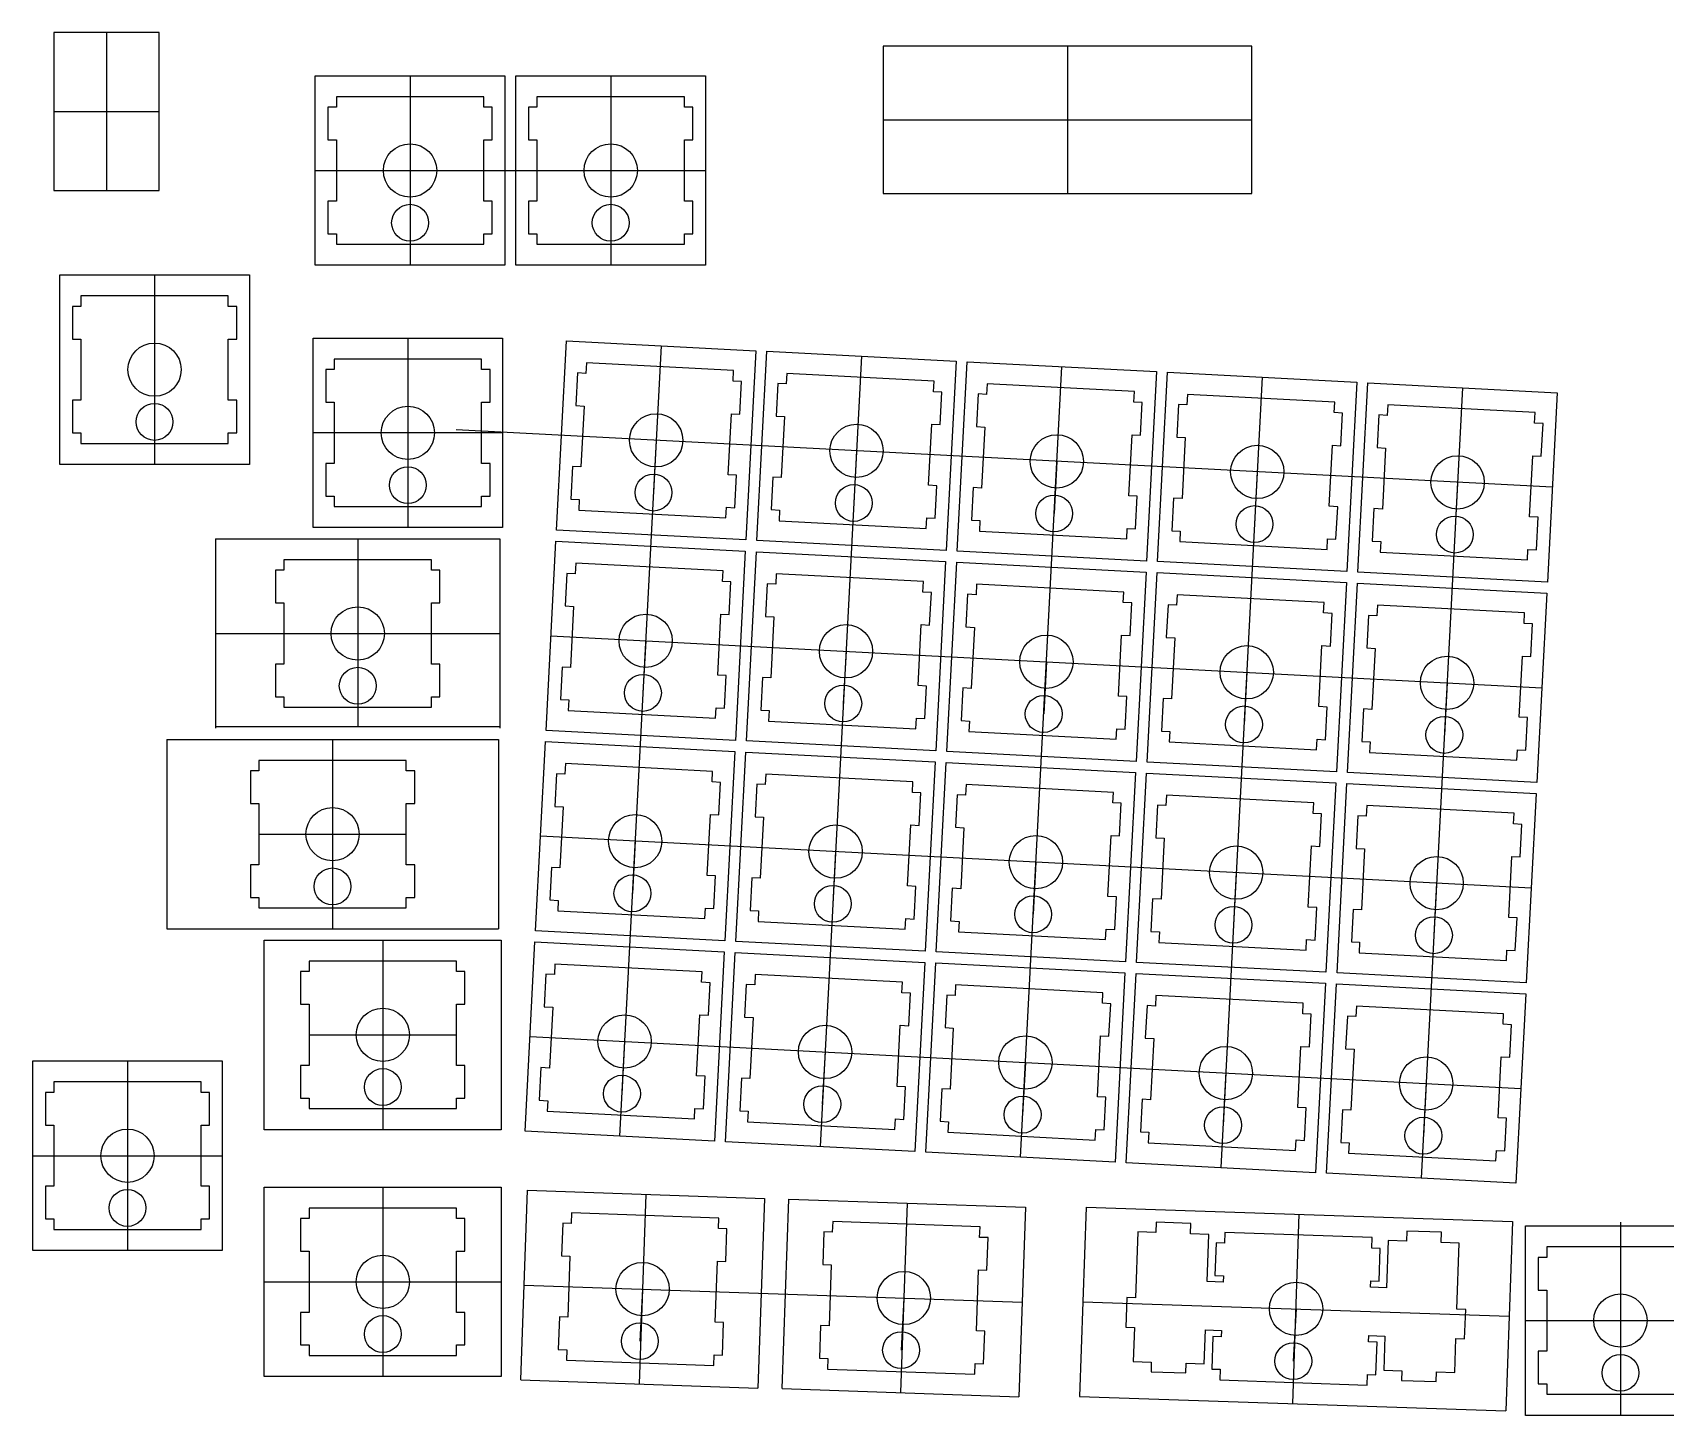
# Model space of a CAD drawing. Header units: millimetres. Extents: x -151 to 193, y -9 to 128.
# Drawn here: x -150.8 to 4.3, y -9 to 122.3 of the extents above; entities that cross this region are included whole.
import ezdxf

# ---------------------------------------------------------------- set-up
doc = ezdxf.new("R2010")
doc.units = ezdxf.units.MM
doc.layers.get('0').update_dxf_attribs({"color": 18, "lineweight": 25, "true_color": 0x000000})
doc.layers.add('livello 1', color=4, linetype='Continuous', lineweight=25, true_color=0x00ffff)

msp = doc.modelspace()

# ---------------------------------------------------------------- linework, layer by layer
for p, q in [((-121.92, 115.19), (-122.72, 115.19)), ((-122.72, 115.19), (-122.72, 112.09)), ((-121.92, 116.19), (-121.92, 115.19)), ((-107.92, 116.19), (-121.92, 116.19)), ((-107.92, 115.19), (-107.92, 116.19)), ((-107.12, 115.19), (-107.92, 115.19)), ((-107.12, 112.09), (-107.12, 115.19)), ((-102.87, 115.19), (-103.67, 115.19)), ((-103.67, 115.19), (-103.67, 112.09)), ((-102.87, 116.19), (-102.87, 115.19)), ((-88.87, 116.19), (-102.87, 116.19)), ((-88.87, 115.19), (-88.87, 116.19)), ((-88.07, 115.19), (-88.87, 115.19)), ((-88.07, 112.09), (-88.07, 115.19)), ((-122.72, 112.09), (-121.92, 112.09)), ((-121.92, 112.09), (-121.92, 106.29)), ((-107.92, 106.29), (-107.92, 112.09)), ((-107.92, 112.09), (-107.12, 112.09)), ((-103.67, 112.09), (-102.87, 112.09)), ((-102.87, 112.09), (-102.87, 106.29)), ((-88.87, 106.29), (-88.87, 112.09)), ((-88.87, 112.09), (-88.07, 112.09)), ((-121.92, 106.29), (-122.72, 106.29)), ((-122.72, 106.29), (-122.72, 103.19)), ((-107.12, 106.29), (-107.92, 106.29)), ((-107.12, 103.19), (-107.12, 106.29)), ((-102.87, 106.29), (-103.67, 106.29)), ((-103.67, 106.29), (-103.67, 103.19)), ((-88.07, 106.29), (-88.87, 106.29)), ((-88.07, 103.19), (-88.07, 106.29)), ((-122.72, 103.19), (-121.92, 103.19)), ((-121.92, 103.19), (-121.92, 102.19)), ((-107.92, 102.19), (-107.92, 103.19)), ((-107.92, 103.19), (-107.12, 103.19)), ((-103.67, 103.19), (-102.87, 103.19)), ((-102.87, 103.19), (-102.87, 102.19)), ((-88.87, 102.19), (-88.87, 103.19)), ((-88.87, 103.19), (-88.07, 103.19)), ((-121.92, 102.19), (-107.92, 102.19)), ((-102.87, 102.19), (-88.87, 102.19)), ((-146.18, 96.28), (-146.98, 96.28)), ((-146.98, 96.28), (-146.98, 93.18)), ((-146.18, 97.28), (-146.18, 96.28)), ((-132.18, 97.28), (-146.18, 97.28)), ((-132.18, 96.28), (-132.18, 97.28)), ((-131.38, 96.28), (-132.18, 96.28)), ((-131.38, 93.18), (-131.38, 96.28)), ((-146.98, 93.18), (-146.18, 93.18)), ((-146.18, 93.18), (-146.18, 87.38)), ((-132.18, 87.38), (-132.18, 93.18)), ((-132.18, 93.18), (-131.38, 93.18)), ((-122.13, 90.28), (-122.93, 90.28)), ((-122.93, 90.28), (-122.93, 87.18)), ((-122.13, 91.28), (-122.13, 90.28)), ((-108.13, 91.28), (-122.13, 91.28)), ((-108.13, 90.28), (-108.13, 91.28)), ((-107.33, 90.28), (-108.13, 90.28)), ((-107.33, 87.18), (-107.33, 90.28)), ((-99.03, 89.97), (-99.19, 86.87)), ((-98.23, 89.92), (-99.03, 89.97)), ((-98.18, 90.92), (-98.23, 89.92)), ((-84.2, 90.19), (-98.18, 90.92)), ((-84.25, 89.19), (-84.2, 90.19)), ((-79.15, 89.93), (-79.21, 88.93)), ((-65.17, 89.19), (-79.15, 89.93)), ((-83.45, 89.15), (-84.25, 89.19)), ((-83.61, 86.05), (-83.45, 89.15)), ((-80, 88.97), (-80.17, 85.87)), ((-79.21, 88.93), (-80, 88.97)), ((-65.23, 88.19), (-65.17, 89.19)), ((-60.13, 88.93), (-60.18, 87.93)), ((-46.15, 88.2), (-60.13, 88.93)), ((-146.18, 87.38), (-146.98, 87.38)), ((-146.98, 87.38), (-146.98, 84.28)), ((-131.38, 87.38), (-132.18, 87.38)), ((-131.38, 84.28), (-131.38, 87.38)), ((-122.93, 87.18), (-122.13, 87.18)), ((-122.13, 87.18), (-122.13, 81.38)), ((-108.13, 81.38), (-108.13, 87.18)), ((-108.13, 87.18), (-107.33, 87.18)), ((-99.19, 86.87), (-98.39, 86.83)), ((-98.39, 86.83), (-98.7, 81.04)), ((-64.43, 88.15), (-65.23, 88.19)), ((-64.59, 85.06), (-64.43, 88.15)), ((-60.98, 87.97), (-61.14, 84.88)), ((-60.18, 87.93), (-60.98, 87.97)), ((-46.2, 87.2), (-46.15, 88.2)), ((-45.4, 87.16), (-46.2, 87.2)), ((-45.56, 84.06), (-45.4, 87.16)), ((-41.96, 86.98), (-42.12, 83.88)), ((-41.16, 86.93), (-41.96, 86.98)), ((-41.11, 87.93), (-41.16, 86.93)), ((-27.13, 87.2), (-41.11, 87.93)), ((-27.18, 86.2), (-27.13, 87.2)), ((-22.08, 86.94), (-22.14, 85.94)), ((-8.1, 86.2), (-22.08, 86.94)), ((-84.72, 80.3), (-84.41, 86.1)), ((-84.41, 86.1), (-83.61, 86.05)), ((-80.17, 85.87), (-79.37, 85.83)), ((-79.37, 85.83), (-79.67, 80.04)), ((-26.38, 86.16), (-27.18, 86.2)), ((-26.54, 83.06), (-26.38, 86.16)), ((-22.93, 85.98), (-23.1, 82.88)), ((-22.14, 85.94), (-22.93, 85.98)), ((-8.15, 85.2), (-8.1, 86.2)), ((-146.98, 84.28), (-146.18, 84.28)), ((-146.18, 84.28), (-146.18, 83.28)), ((-132.18, 83.28), (-132.18, 84.28)), ((-132.18, 84.28), (-131.38, 84.28)), ((-65.69, 79.31), (-65.39, 85.1)), ((-65.39, 85.1), (-64.59, 85.06)), ((-61.14, 84.88), (-60.35, 84.83)), ((-60.35, 84.83), (-60.65, 79.04)), ((-46.67, 78.31), (-46.36, 84.1)), ((-46.36, 84.1), (-45.56, 84.06)), ((-42.12, 83.88), (-41.32, 83.84)), ((-41.32, 83.84), (-41.62, 78.04)), ((-7.35, 85.16), (-8.15, 85.2)), ((-7.52, 82.07), (-7.35, 85.16)), ((-146.18, 83.28), (-132.18, 83.28)), ((-27.64, 77.31), (-27.34, 83.1)), ((-27.34, 83.1), (-26.54, 83.06)), ((-23.1, 82.88), (-22.3, 82.84)), ((-22.3, 82.84), (-22.6, 77.05)), ((-122.13, 81.38), (-122.93, 81.38)), ((-122.93, 81.38), (-122.93, 78.28)), ((-107.33, 81.38), (-108.13, 81.38)), ((-107.33, 78.28), (-107.33, 81.38)), ((-99.49, 81.08), (-99.66, 77.98)), ((-98.7, 81.04), (-99.49, 81.08)), ((-8.62, 76.32), (-8.32, 82.11)), ((-8.32, 82.11), (-7.52, 82.07)), ((-83.92, 80.26), (-84.72, 80.3)), ((-84.08, 77.17), (-83.92, 80.26)), ((-80.47, 80.08), (-80.63, 76.99)), ((-79.67, 80.04), (-80.47, 80.08)), ((-64.89, 79.26), (-65.69, 79.31)), ((-65.05, 76.17), (-64.89, 79.26)), ((-61.45, 79.08), (-61.61, 75.99)), ((-60.65, 79.04), (-61.45, 79.08)), ((-122.93, 78.28), (-122.13, 78.28)), ((-122.13, 78.28), (-122.13, 77.28)), ((-108.13, 77.28), (-108.13, 78.28)), ((-108.13, 78.28), (-107.33, 78.28)), ((-99.66, 77.98), (-98.86, 77.94)), ((-98.86, 77.94), (-98.91, 76.94)), ((-45.87, 78.27), (-46.67, 78.31)), ((-46.03, 75.17), (-45.87, 78.27)), ((-42.42, 78.09), (-42.58, 74.99)), ((-41.62, 78.04), (-42.42, 78.09)), ((-122.13, 77.28), (-108.13, 77.28)), ((-98.91, 76.94), (-84.93, 76.21)), ((-84.93, 76.21), (-84.88, 77.21)), ((-84.88, 77.21), (-84.08, 77.17)), ((-80.63, 76.99), (-79.83, 76.94)), ((-79.83, 76.94), (-79.89, 75.94)), ((-65.91, 75.21), (-65.85, 76.21)), ((-65.85, 76.21), (-65.05, 76.17)), ((-61.61, 75.99), (-60.81, 75.95)), ((-26.84, 77.27), (-27.64, 77.31)), ((-27.01, 74.18), (-26.84, 77.27)), ((-23.4, 77.09), (-23.56, 73.99)), ((-22.6, 77.05), (-23.4, 77.09)), ((-7.82, 76.27), (-8.62, 76.32)), ((-7.98, 73.18), (-7.82, 76.27)), ((-79.89, 75.94), (-65.91, 75.21)), ((-60.81, 75.95), (-60.86, 74.95)), ((-60.86, 74.95), (-46.88, 74.22)), ((-46.88, 74.22), (-46.83, 75.21)), ((-46.83, 75.21), (-46.03, 75.17)), ((-42.58, 74.99), (-41.79, 74.95)), ((-41.79, 74.95), (-41.84, 73.95)), ((-41.84, 73.95), (-27.86, 73.22)), ((-27.86, 73.22), (-27.81, 74.22)), ((-27.81, 74.22), (-27.01, 74.18)), ((-23.56, 73.99), (-22.76, 73.95)), ((-22.76, 73.95), (-22.82, 72.95)), ((-22.82, 72.95), (-8.83, 72.22)), ((-8.83, 72.22), (-8.78, 73.22)), ((-8.78, 73.22), (-7.98, 73.18)), ((-126.89, 72.23), (-126.89, 71.23)), ((-112.89, 72.23), (-126.89, 72.23)), ((-112.89, 71.23), (-112.89, 72.23)), ((-99.18, 71.9), (-99.23, 70.9)), ((-85.19, 71.17), (-99.18, 71.9)), ((-126.89, 71.23), (-127.69, 71.23)), ((-127.69, 71.23), (-127.69, 68.13)), ((-112.09, 71.23), (-112.89, 71.23)), ((-112.09, 68.13), (-112.09, 71.23)), ((-100.03, 70.94), (-100.19, 67.85)), ((-99.23, 70.9), (-100.03, 70.94)), ((-85.25, 70.17), (-85.19, 71.17)), ((-84.45, 70.13), (-85.25, 70.17)), ((-84.61, 67.03), (-84.45, 70.13)), ((-81, 69.95), (-81.16, 66.85)), ((-80.2, 69.9), (-81, 69.95)), ((-80.15, 70.9), (-80.2, 69.9)), ((-66.17, 70.17), (-80.15, 70.9)), ((-66.22, 69.17), (-66.17, 70.17)), ((-61.13, 69.91), (-61.18, 68.91)), ((-47.15, 69.17), (-61.13, 69.91)), ((-65.42, 69.13), (-66.22, 69.17)), ((-65.59, 66.03), (-65.42, 69.13)), ((-61.98, 68.95), (-62.14, 65.85)), ((-61.18, 68.91), (-61.98, 68.95)), ((-47.2, 68.17), (-47.15, 69.17)), ((-42.1, 68.91), (-42.16, 67.91)), ((-28.12, 68.18), (-42.1, 68.91)), ((-127.69, 68.13), (-126.89, 68.13)), ((-126.89, 68.13), (-126.89, 62.33)), ((-112.89, 62.33), (-112.89, 68.13)), ((-112.89, 68.13), (-112.09, 68.13)), ((-100.19, 67.85), (-99.39, 67.8)), ((-99.39, 67.8), (-99.69, 62.01)), ((-85.71, 61.28), (-85.41, 67.07)), ((-85.41, 67.07), (-84.61, 67.03)), ((-81.16, 66.85), (-80.37, 66.81)), ((-80.37, 66.81), (-80.67, 61.02)), ((-46.4, 68.13), (-47.2, 68.17)), ((-46.56, 65.04), (-46.4, 68.13)), ((-42.95, 67.95), (-43.12, 64.86)), ((-42.16, 67.91), (-42.95, 67.95)), ((-28.18, 67.18), (-28.12, 68.18)), ((-27.38, 67.14), (-28.18, 67.18)), ((-27.54, 64.04), (-27.38, 67.14)), ((-23.93, 66.95), (-24.09, 63.86)), ((-23.13, 66.91), (-23.93, 66.95)), ((-23.08, 67.91), (-23.13, 66.91)), ((-9.1, 67.18), (-23.08, 67.91)), ((-9.15, 66.18), (-9.1, 67.18)), ((-66.69, 60.28), (-66.39, 66.07)), ((-66.39, 66.07), (-65.59, 66.03)), ((-62.14, 65.85), (-61.34, 65.81)), ((-61.34, 65.81), (-61.65, 60.02)), ((-8.35, 66.14), (-9.15, 66.18)), ((-8.51, 63.04), (-8.35, 66.14)), ((-47.66, 59.29), (-47.36, 65.08)), ((-47.36, 65.08), (-46.56, 65.04)), ((-43.12, 64.86), (-42.32, 64.81)), ((-42.32, 64.81), (-42.62, 59.02)), ((-28.64, 58.29), (-28.34, 64.08)), ((-28.34, 64.08), (-27.54, 64.04)), ((-24.09, 63.86), (-23.29, 63.82)), ((-23.29, 63.82), (-23.6, 58.02)), ((-126.89, 62.33), (-127.69, 62.33)), ((-127.69, 62.33), (-127.69, 59.23)), ((-112.09, 62.33), (-112.89, 62.33)), ((-112.09, 59.23), (-112.09, 62.33)), ((-100.49, 62.05), (-100.65, 58.96)), ((-99.69, 62.01), (-100.49, 62.05)), ((-9.62, 57.29), (-9.31, 63.08)), ((-9.31, 63.08), (-8.51, 63.04)), ((-84.91, 61.24), (-85.71, 61.28)), ((-85.07, 58.14), (-84.91, 61.24)), ((-81.47, 61.06), (-81.63, 57.96)), ((-80.67, 61.02), (-81.47, 61.06)), ((-127.69, 59.23), (-126.89, 59.23)), ((-126.89, 59.23), (-126.89, 58.23)), ((-112.89, 58.23), (-112.89, 59.23)), ((-112.89, 59.23), (-112.09, 59.23)), ((-100.65, 58.96), (-99.86, 58.92)), ((-99.86, 58.92), (-99.91, 57.92)), ((-65.89, 60.24), (-66.69, 60.28)), ((-66.05, 57.15), (-65.89, 60.24)), ((-62.44, 60.06), (-62.61, 56.96)), ((-61.65, 60.02), (-62.44, 60.06)), ((-46.86, 59.24), (-47.66, 59.29)), ((-47.03, 56.15), (-46.86, 59.24)), ((-43.42, 59.06), (-43.58, 55.97)), ((-42.62, 59.02), (-43.42, 59.06)), ((-126.89, 58.23), (-112.89, 58.23)), ((-99.91, 57.92), (-85.93, 57.19)), ((-85.93, 57.19), (-85.87, 58.18)), ((-85.87, 58.18), (-85.07, 58.14)), ((-81.63, 57.96), (-80.83, 57.92)), ((-80.83, 57.92), (-80.88, 56.92)), ((-27.84, 58.25), (-28.64, 58.29)), ((-28, 55.15), (-27.84, 58.25)), ((-24.4, 58.07), (-24.56, 54.97)), ((-23.6, 58.02), (-24.4, 58.07)), ((-80.88, 56.92), (-66.9, 56.19)), ((-66.9, 56.19), (-66.85, 57.19)), ((-66.85, 57.19), (-66.05, 57.15)), ((-62.61, 56.96), (-61.81, 56.92)), ((-61.81, 56.92), (-61.86, 55.92)), ((-61.86, 55.92), (-47.88, 55.19)), ((-47.88, 55.19), (-47.83, 56.19)), ((-47.83, 56.19), (-47.03, 56.15)), ((-43.58, 55.97), (-42.78, 55.93)), ((-42.78, 55.93), (-42.84, 54.93)), ((-8.82, 57.25), (-9.62, 57.29)), ((-8.98, 54.15), (-8.82, 57.25)), ((-42.84, 54.93), (-28.86, 54.19)), ((-28.86, 54.19), (-28.8, 55.19)), ((-28.8, 55.19), (-28, 55.15)), ((-24.56, 54.97), (-23.76, 54.93)), ((-23.76, 54.93), (-23.81, 53.93)), ((-129.28, 53.18), (-129.28, 52.18)), ((-115.28, 53.18), (-129.28, 53.18)), ((-115.28, 52.18), (-115.28, 53.18)), ((-100.17, 52.88), (-100.22, 51.88)), ((-86.19, 52.14), (-100.17, 52.88)), ((-23.81, 53.93), (-9.83, 53.2)), ((-9.83, 53.2), (-9.78, 54.2)), ((-9.78, 54.2), (-8.98, 54.15)), ((-129.28, 52.18), (-130.08, 52.18)), ((-130.08, 52.18), (-130.08, 49.08)), ((-114.48, 52.18), (-115.28, 52.18)), ((-114.48, 49.08), (-114.48, 52.18)), ((-101.02, 51.92), (-101.18, 48.82)), ((-100.22, 51.88), (-101.02, 51.92)), ((-86.24, 51.14), (-86.19, 52.14)), ((-81.15, 51.88), (-81.2, 50.88)), ((-67.17, 51.15), (-81.15, 51.88)), ((-85.44, 51.1), (-86.24, 51.14)), ((-85.61, 48.01), (-85.44, 51.1)), ((-82, 50.92), (-82.16, 47.83)), ((-81.2, 50.88), (-82, 50.92)), ((-67.22, 50.15), (-67.17, 51.15)), ((-66.42, 50.11), (-67.22, 50.15)), ((-66.58, 47.01), (-66.42, 50.11)), ((-62.97, 49.92), (-63.14, 46.83)), ((-62.18, 49.88), (-62.97, 49.92)), ((-62.12, 50.88), (-62.18, 49.88)), ((-48.14, 50.15), (-62.12, 50.88)), ((-48.2, 49.15), (-48.14, 50.15)), ((-43.1, 49.89), (-43.15, 48.89)), ((-29.12, 49.15), (-43.1, 49.89)), ((-130.08, 49.08), (-129.28, 49.08)), ((-129.28, 49.08), (-129.28, 43.28)), ((-115.28, 43.28), (-115.28, 49.08)), ((-115.28, 49.08), (-114.48, 49.08)), ((-101.18, 48.82), (-100.39, 48.78)), ((-100.39, 48.78), (-100.69, 42.99)), ((-47.4, 49.11), (-48.2, 49.15)), ((-47.56, 46.01), (-47.4, 49.11)), ((-43.95, 48.93), (-44.11, 45.83)), ((-43.15, 48.89), (-43.95, 48.93)), ((-29.17, 48.15), (-29.12, 49.15)), ((-28.37, 48.11), (-29.17, 48.15)), ((-28.53, 45.01), (-28.37, 48.11)), ((-24.08, 48.89), (-24.13, 47.89)), ((-10.1, 48.16), (-24.08, 48.89)), ((-10.15, 47.16), (-10.1, 48.16)), ((-86.71, 42.26), (-86.41, 48.05)), ((-86.41, 48.05), (-85.61, 48.01)), ((-82.16, 47.83), (-81.36, 47.78)), ((-81.36, 47.78), (-81.67, 41.99)), ((-67.69, 41.26), (-67.38, 47.05)), ((-67.38, 47.05), (-66.58, 47.01)), ((-63.14, 46.83), (-62.34, 46.79)), ((-62.34, 46.79), (-62.64, 40.99)), ((-24.93, 47.93), (-25.09, 44.83)), ((-24.13, 47.89), (-24.93, 47.93)), ((-9.35, 47.11), (-10.15, 47.16)), ((-9.51, 44.02), (-9.35, 47.11)), ((-48.66, 40.26), (-48.36, 46.05)), ((-48.36, 46.05), (-47.56, 46.01)), ((-44.11, 45.83), (-43.32, 45.79)), ((-43.32, 45.79), (-43.62, 40)), ((-29.64, 39.26), (-29.33, 45.06)), ((-29.33, 45.06), (-28.53, 45.01)), ((-25.09, 44.83), (-24.29, 44.79)), ((-24.29, 44.79), (-24.59, 39)), ((-10.61, 38.27), (-10.31, 44.06)), ((-10.31, 44.06), (-9.51, 44.02)), ((-129.28, 43.28), (-130.08, 43.28)), ((-130.08, 43.28), (-130.08, 40.18)), ((-114.48, 43.28), (-115.28, 43.28)), ((-114.48, 40.18), (-114.48, 43.28)), ((-101.49, 43.03), (-101.65, 39.94)), ((-100.69, 42.99), (-101.49, 43.03)), ((-85.91, 42.21), (-86.71, 42.26)), ((-86.07, 39.12), (-85.91, 42.21)), ((-82.46, 42.03), (-82.63, 38.94)), ((-81.67, 41.99), (-82.46, 42.03)), ((-66.89, 41.22), (-67.69, 41.26)), ((-67.05, 38.12), (-66.89, 41.22)), ((-63.44, 41.04), (-63.6, 37.94)), ((-62.64, 40.99), (-63.44, 41.04)), ((-130.08, 40.18), (-129.28, 40.18)), ((-129.28, 40.18), (-129.28, 39.18)), ((-129.28, 39.18), (-115.28, 39.18)), ((-115.28, 39.18), (-115.28, 40.18)), ((-115.28, 40.18), (-114.48, 40.18)), ((-101.65, 39.94), (-100.85, 39.89)), ((-100.85, 39.89), (-100.9, 38.89)), ((-100.9, 38.89), (-86.92, 38.16)), ((-86.92, 38.16), (-86.87, 39.16)), ((-86.87, 39.16), (-86.07, 39.12)), ((-82.63, 38.94), (-81.83, 38.9)), ((-81.83, 38.9), (-81.88, 37.9)), ((-47.86, 40.22), (-48.66, 40.26)), ((-48.02, 37.12), (-47.86, 40.22)), ((-44.42, 40.04), (-44.58, 36.94)), ((-43.62, 40), (-44.42, 40.04)), ((-28.84, 39.22), (-29.64, 39.26)), ((-29, 36.13), (-28.84, 39.22)), ((-25.39, 39.04), (-25.55, 35.95)), ((-24.59, 39), (-25.39, 39.04)), ((-81.88, 37.9), (-67.9, 37.16)), ((-67.9, 37.16), (-67.85, 38.16)), ((-67.85, 38.16), (-67.05, 38.12)), ((-63.6, 37.94), (-62.8, 37.9)), ((-62.8, 37.9), (-62.86, 36.9)), ((-9.81, 38.23), (-10.61, 38.27)), ((-9.98, 35.13), (-9.81, 38.23)), ((-62.86, 36.9), (-48.88, 36.17)), ((-48.88, 36.17), (-48.82, 37.17)), ((-48.82, 37.17), (-48.02, 37.12)), ((-44.58, 36.94), (-43.78, 36.9)), ((-43.78, 36.9), (-43.83, 35.9)), ((-43.83, 35.9), (-29.85, 35.17)), ((-29.85, 35.17), (-29.8, 36.17)), ((-29.8, 36.17), (-29, 36.13)), ((-25.55, 35.95), (-24.76, 35.91)), ((-24.76, 35.91), (-24.81, 34.91)), ((-124.51, 34.13), (-124.51, 33.13)), ((-110.51, 34.13), (-124.51, 34.13)), ((-110.51, 33.13), (-110.51, 34.13)), ((-24.81, 34.91), (-10.83, 34.17)), ((-10.83, 34.17), (-10.78, 35.17)), ((-10.78, 35.17), (-9.98, 35.13)), ((-124.51, 33.13), (-125.31, 33.13)), ((-125.31, 33.13), (-125.31, 30.03)), ((-109.71, 33.13), (-110.51, 33.13)), ((-109.71, 30.03), (-109.71, 33.13)), ((-102.02, 32.89), (-102.18, 29.8)), ((-101.22, 32.85), (-102.02, 32.89)), ((-101.17, 33.85), (-101.22, 32.85)), ((-87.19, 33.12), (-101.17, 33.85)), ((-87.24, 32.12), (-87.19, 33.12)), ((-82.15, 32.86), (-82.2, 31.86)), ((-68.16, 32.12), (-82.15, 32.86)), ((-86.44, 32.08), (-87.24, 32.12)), ((-86.6, 28.98), (-86.44, 32.08)), ((-83, 31.9), (-83.16, 28.8)), ((-82.2, 31.86), (-83, 31.9)), ((-68.22, 31.12), (-68.16, 32.12)), ((-67.42, 31.08), (-68.22, 31.12)), ((-67.58, 27.99), (-67.42, 31.08)), ((-63.12, 31.86), (-63.17, 30.86)), ((-49.14, 31.13), (-63.12, 31.86)), ((-49.19, 30.13), (-49.14, 31.13)), ((-125.31, 30.03), (-124.51, 30.03)), ((-124.51, 30.03), (-124.51, 24.23)), ((-110.51, 24.23), (-110.51, 30.03)), ((-110.51, 30.03), (-109.71, 30.03)), ((-102.18, 29.8), (-101.38, 29.76)), ((-101.38, 29.76), (-101.69, 23.96)), ((-63.97, 30.9), (-64.13, 27.81)), ((-63.17, 30.86), (-63.97, 30.9)), ((-48.39, 30.08), (-49.19, 30.13)), ((-48.56, 26.99), (-48.39, 30.08)), ((-44.95, 29.9), (-45.11, 26.81)), ((-44.15, 29.86), (-44.95, 29.9)), ((-44.1, 30.86), (-44.15, 29.86)), ((-30.12, 30.13), (-44.1, 30.86)), ((-30.17, 29.13), (-30.12, 30.13)), ((-25.07, 29.86), (-25.13, 28.87)), ((-11.09, 29.13), (-25.07, 29.86)), ((-87.71, 23.23), (-87.4, 29.03)), ((-87.4, 29.03), (-86.6, 28.98)), ((-83.16, 28.8), (-82.36, 28.76)), ((-82.36, 28.76), (-82.66, 22.97)), ((-68.68, 22.23), (-68.38, 28.03)), ((-68.38, 28.03), (-67.58, 27.99)), ((-29.37, 29.09), (-30.17, 29.13)), ((-29.53, 25.99), (-29.37, 29.09)), ((-25.92, 28.91), (-26.09, 25.81)), ((-25.13, 28.87), (-25.92, 28.91)), ((-11.15, 28.13), (-11.09, 29.13)), ((-10.35, 28.09), (-11.15, 28.13)), ((-10.51, 25), (-10.35, 28.09)), ((-64.13, 27.81), (-63.34, 27.76)), ((-63.34, 27.76), (-63.64, 21.97)), ((-49.66, 21.24), (-49.36, 27.03)), ((-49.36, 27.03), (-48.56, 26.99)), ((-45.11, 26.81), (-44.31, 26.77)), ((-44.31, 26.77), (-44.62, 20.97)), ((-30.63, 20.24), (-30.33, 26.03)), ((-30.33, 26.03), (-29.53, 25.99)), ((-26.09, 25.81), (-25.29, 25.77)), ((-25.29, 25.77), (-25.59, 19.98)), ((-11.61, 19.24), (-11.31, 25.04)), ((-11.31, 25.04), (-10.51, 25)), ((-124.51, 24.23), (-125.31, 24.23)), ((-125.31, 24.23), (-125.31, 21.13)), ((-109.71, 24.23), (-110.51, 24.23)), ((-109.71, 21.13), (-109.71, 24.23)), ((-102.49, 24.01), (-102.65, 20.91)), ((-101.69, 23.96), (-102.49, 24.01)), ((-148.75, 22.65), (-148.75, 21.65)), ((-134.75, 22.65), (-148.75, 22.65)), ((-134.75, 21.65), (-134.75, 22.65)), ((-86.91, 23.19), (-87.71, 23.23)), ((-87.07, 20.09), (-86.91, 23.19)), ((-83.46, 23.01), (-83.62, 19.91)), ((-82.66, 22.97), (-83.46, 23.01)), ((-67.88, 22.19), (-68.68, 22.23)), ((-68.04, 19.1), (-67.88, 22.19)), ((-64.44, 22.01), (-64.6, 18.92)), ((-63.64, 21.97), (-64.44, 22.01)), ((-148.75, 21.65), (-149.55, 21.65)), ((-149.55, 21.65), (-149.55, 18.55)), ((-133.96, 21.65), (-134.75, 21.65)), ((-133.96, 18.55), (-133.96, 21.65)), ((-125.31, 21.13), (-124.51, 21.13)), ((-124.51, 21.13), (-124.51, 20.13)), ((-110.51, 20.13), (-110.51, 21.13)), ((-110.51, 21.13), (-109.71, 21.13)), ((-102.65, 20.91), (-101.85, 20.87)), ((-101.85, 20.87), (-101.9, 19.87)), ((-48.86, 21.2), (-49.66, 21.24)), ((-49.02, 18.1), (-48.86, 21.2)), ((-45.41, 21.02), (-45.58, 17.92)), ((-44.62, 20.97), (-45.41, 21.02)), ((-29.84, 20.2), (-30.63, 20.24)), ((-30, 17.1), (-29.84, 20.2)), ((-124.51, 20.13), (-110.51, 20.13)), ((-101.9, 19.87), (-87.92, 19.14)), ((-87.92, 19.14), (-87.87, 20.14)), ((-87.87, 20.14), (-87.07, 20.09)), ((-83.62, 19.91), (-82.83, 19.87)), ((-82.83, 19.87), (-82.88, 18.87)), ((-82.88, 18.87), (-68.9, 18.14)), ((-68.9, 18.14), (-68.84, 19.14)), ((-68.84, 19.14), (-68.04, 19.1)), ((-64.6, 18.92), (-63.8, 18.88)), ((-63.8, 18.88), (-63.85, 17.88)), ((-26.39, 20.02), (-26.55, 16.92)), ((-25.59, 19.98), (-26.39, 20.02)), ((-10.81, 19.2), (-11.61, 19.24)), ((-10.97, 16.11), (-10.81, 19.2)), ((-149.55, 18.55), (-148.75, 18.55)), ((-148.75, 18.55), (-148.75, 12.75)), ((-134.75, 12.75), (-134.75, 18.55)), ((-134.75, 18.55), (-133.96, 18.55)), ((-63.85, 17.88), (-49.87, 17.14)), ((-49.87, 17.14), (-49.82, 18.14)), ((-49.82, 18.14), (-49.02, 18.1)), ((-45.58, 17.92), (-44.78, 17.88)), ((-44.78, 17.88), (-44.83, 16.88)), ((-30.85, 16.15), (-30.8, 17.15)), ((-30.8, 17.15), (-30, 17.1)), ((-44.83, 16.88), (-30.85, 16.15)), ((-26.55, 16.92), (-25.75, 16.88)), ((-25.75, 16.88), (-25.81, 15.88)), ((-25.81, 15.88), (-11.83, 15.15)), ((-11.83, 15.15), (-11.77, 16.15)), ((-11.77, 16.15), (-10.97, 16.11)), ((-148.75, 12.75), (-149.55, 12.75)), ((-149.55, 12.75), (-149.55, 9.65)), ((-133.96, 12.75), (-134.75, 12.75)), ((-133.96, 9.65), (-133.96, 12.75)), ((-149.55, 9.65), (-148.75, 9.65)), ((-148.75, 9.65), (-148.75, 8.65)), ((-134.75, 8.65), (-134.75, 9.65)), ((-134.75, 9.65), (-133.96, 9.65)), ((-124.51, 9.68), (-125.31, 9.68)), ((-125.31, 9.68), (-125.31, 6.58)), ((-124.51, 10.68), (-124.51, 9.68)), ((-110.51, 10.68), (-124.51, 10.68)), ((-110.51, 9.68), (-110.51, 10.68)), ((-109.71, 9.68), (-110.51, 9.68)), ((-109.71, 6.58), (-109.71, 9.68)), ((-99.59, 10.22), (-99.63, 9.22)), ((-85.6, 9.73), (-99.59, 10.22)), ((-85.64, 8.73), (-85.6, 9.73)), ((-74.79, 9.39), (-74.83, 8.39)), ((-60.8, 8.9), (-74.79, 9.39)), ((-44.07, 9.34), (-44.11, 8.36)), ((-40.78, 9.22), (-44.07, 9.34)), ((-148.75, 8.65), (-134.75, 8.65)), ((-100.43, 9.25), (-100.54, 6.15)), ((-99.63, 9.22), (-100.43, 9.25)), ((-84.84, 8.71), (-85.64, 8.73)), ((-84.94, 5.61), (-84.84, 8.71)), ((-75.63, 8.42), (-75.74, 5.32)), ((-74.83, 8.39), (-75.63, 8.42)), ((-60.84, 7.9), (-60.8, 8.9)), ((-60.04, 7.88), (-60.84, 7.9)), ((-60.15, 4.78), (-60.04, 7.88)), ((-45.83, 8.42), (-46.05, 2.15)), ((-44.11, 8.36), (-45.83, 8.42)), ((-40.81, 8.24), (-40.78, 9.22)), ((-39.09, 8.18), (-40.81, 8.24)), ((-39.24, 3.71), (-39.09, 8.18)), ((-37.55, 8.36), (-37.59, 7.36)), ((-23.56, 7.87), (-37.55, 8.36)), ((-23.6, 6.87), (-23.56, 7.87)), ((-20.29, 8.5), (-20.32, 7.53)), ((-16.99, 8.39), (-20.29, 8.5)), ((-17.02, 7.41), (-16.99, 8.39)), ((-125.31, 6.58), (-124.51, 6.58)), ((-124.51, 6.58), (-124.51, 0.78)), ((-110.51, 0.78), (-110.51, 6.58)), ((-110.51, 6.58), (-109.71, 6.58)), ((-38.39, 7.39), (-38.5, 4.29)), ((-37.59, 7.36), (-38.39, 7.39)), ((-22.8, 6.84), (-23.6, 6.87)), ((-22.91, 3.74), (-22.8, 6.84)), ((-22.05, 7.59), (-22.2, 3.12)), ((-20.32, 7.53), (-22.05, 7.59)), ((-15.3, 7.35), (-17.02, 7.41)), ((-15.52, 1.08), (-15.3, 7.35)), ((-7, 7), (-7, 6)), ((7, 7), (-7, 7)), ((-100.54, 6.15), (-99.74, 6.12)), ((-99.74, 6.12), (-99.94, 0.33)), ((-85.95, -0.16), (-85.74, 5.64)), ((-85.74, 5.64), (-84.94, 5.61)), ((-75.74, 5.32), (-74.94, 5.29)), ((-74.94, 5.29), (-75.14, -0.5)), ((-61.15, -0.99), (-60.95, 4.8)), ((-60.95, 4.8), (-60.15, 4.78)), ((-7, 6), (-7.8, 6)), ((-7.8, 6), (-7.8, 2.9)), ((-37.72, 3.66), (-39.24, 3.71)), ((-38.5, 4.29), (-37.7, 4.26)), ((-37.7, 4.26), (-37.72, 3.66)), ((-23.73, 3.17), (-23.71, 3.77)), ((-22.2, 3.12), (-23.73, 3.17)), ((-23.71, 3.77), (-22.91, 3.74)), ((-46.88, 2.18), (-46.97, -0.62)), ((-46.05, 2.15), (-46.88, 2.18)), ((-7.8, 2.9), (-7, 2.9)), ((-7, 2.9), (-7, -2.9)), ((-124.51, 0.78), (-125.31, 0.78)), ((-125.31, 0.78), (-125.31, -2.32)), ((-109.71, 0.78), (-110.51, 0.78)), ((-109.71, -2.32), (-109.71, 0.78)), ((-100.74, 0.36), (-100.85, -2.74)), ((-99.94, 0.33), (-100.74, 0.36)), ((-14.69, 1.06), (-15.52, 1.08)), ((-14.79, -1.74), (-14.69, 1.06)), ((-85.15, -0.19), (-85.95, -0.16)), ((-85.25, -3.29), (-85.15, -0.19)), ((-75.94, -0.48), (-76.05, -3.57)), ((-75.14, -0.5), (-75.94, -0.48)), ((-60.35, -1.02), (-61.15, -0.99)), ((-60.46, -4.12), (-60.35, -1.02)), ((-46.97, -0.62), (-46.15, -0.65)), ((-46.15, -0.65), (-46.26, -3.88)), ((-39.52, -4.11), (-39.4, -0.88)), ((-39.4, -0.88), (-37.88, -0.94)), ((-38.7, -1.51), (-38.81, -4.61)), ((-37.9, -1.54), (-38.7, -1.51)), ((-37.88, -0.94), (-37.9, -1.54)), ((-23.91, -2.03), (-23.89, -1.43)), ((-23.89, -1.43), (-22.36, -1.48)), ((-22.36, -1.48), (-22.47, -4.71)), ((-125.31, -2.32), (-124.51, -2.32)), ((-124.51, -2.32), (-124.51, -3.32)), ((-110.51, -3.32), (-110.51, -2.32)), ((-110.51, -2.32), (-109.71, -2.32)), ((-100.85, -2.74), (-100.05, -2.77)), ((-100.05, -2.77), (-100.08, -3.77)), ((-23.11, -2.05), (-23.91, -2.03)), ((-23.22, -5.15), (-23.11, -2.05)), ((-15.73, -4.94), (-15.62, -1.71)), ((-15.62, -1.71), (-14.79, -1.74)), ((-7, -2.9), (-7.8, -2.9)), ((-7.8, -2.9), (-7.8, -6)), ((-124.51, -3.32), (-110.51, -3.32)), ((-100.08, -3.77), (-86.09, -4.26)), ((-86.09, -4.26), (-86.06, -3.26)), ((-86.06, -3.26), (-85.25, -3.29)), ((-76.05, -3.57), (-75.25, -3.6)), ((-75.25, -3.6), (-75.28, -4.6)), ((-75.28, -4.6), (-61.29, -5.09)), ((-61.29, -5.09), (-61.26, -4.09)), ((-61.26, -4.09), (-60.46, -4.12)), ((-46.26, -3.88), (-44.54, -3.94)), ((-44.54, -3.94), (-44.57, -4.86)), ((-41.27, -4.97), (-41.24, -4.05)), ((-41.24, -4.05), (-39.52, -4.11)), ((-38.81, -4.61), (-38.01, -4.63)), ((-38.01, -4.63), (-38.04, -5.63)), ((-44.57, -4.86), (-41.27, -4.97)), ((-38.04, -5.63), (-24.05, -6.12)), ((-24.05, -6.12), (-24.02, -5.12)), ((-24.02, -5.12), (-23.22, -5.15)), ((-22.47, -4.71), (-20.75, -4.77)), ((-20.75, -4.77), (-20.78, -5.69)), ((-20.78, -5.69), (-17.48, -5.8)), ((-17.48, -5.8), (-17.45, -4.88)), ((-17.45, -4.88), (-15.73, -4.94)), ((-7.8, -6), (-7, -6)), ((-7, -6), (-7, -7)), ((-7, -7), (7, -7))]:
    msp.add_line(p, q)
at = {"lineweight": -2}
for p, q in [((-128.76, 18.12), (-128.76, 36.11)), ((-106.26, 36.11), (-106.26, 18.12)), ((-128.76, -5.32), (-128.76, 12.68)), ((-106.26, 12.68), (-106.26, -5.32)), ((-104.4, -5.62), (-103.77, 12.37)), ((-81.28, 11.58), (-81.91, -6.41)), ((-79.6, -6.45), (-78.97, 11.54)), ((-56.49, 10.75), (-57.11, -7.24))]:
    msp.add_line(p, q, dxfattribs=at)
at = {"flags": 128}
for points in [[(-138.75, 107.28), (-138.75, 122.28), (-148.75, 122.28), (-148.75, 107.28), (-138.75, 107.28)], [(-143.75, 122.28), (-143.75, 107.28)], [(-70, 107), (-35, 107), (-35, 121), (-70, 121), (-70, 107), (-70, 107)], [(-52.5, 121), (-52.5, 107)], [(-148.75, 114.78), (-138.75, 114.78)], [(-70, 114), (-35, 114)], [(-106.13, 84.28), (-124.13, 84.28)], [(-6.47, 79.11), (-110.53, 84.56)], [(-119.89, 74.22), (-119.89, 56.38)], [(-133.39, 65.23), (-106.39, 65.23)], [(-101.54, 65.01), (-7.47, 60.08)], [(-129.28, 46.18), (-115.28, 46.18)], [(-8.46, 41.06), (-102.54, 45.99)], [(-124.51, 27.13), (-110.51, 27.13)], [(-103.53, 26.96), (-9.46, 22.03)], [(-31.12, -7.89), (-30.49, 10.1)], [(-128.76, 3.68), (-106.26, 3.68)], [(-104.08, 3.37), (-56.8, 1.76)], [(-51.04, 1.79), (-10.56, 0.43)]]:
    msp.add_lwpolyline(points, dxfattribs=at)
at = {"lineweight": -2, "flags": 128}
for points in [[(-105.92, 100.19), (-123.92, 100.19), (-123.92, 118.19), (-105.92, 118.19)], [(-86.87, 100.19), (-104.87, 100.19), (-104.87, 118.19), (-86.87, 118.19)], [(-130.18, 81.28), (-148.18, 81.28), (-148.18, 99.28), (-130.18, 99.28)], [(-106.13, 75.28), (-124.13, 75.28), (-124.13, 93.28), (-106.13, 93.28)], [(-83.04, 74.11), (-101.01, 75.05), (-100.07, 93.02), (-82.1, 92.08)], [(-64.01, 73.11), (-81.99, 74.05), (-81.05, 92.03), (-63.07, 91.08)], [(-44.99, 72.11), (-62.97, 73.06), (-62.02, 91.03), (-44.05, 90.09)], [(-25.97, 71.12), (-43.94, 72.06), (-43, 90.03), (-25.02, 89.09)], [(-6.94, 70.12), (-24.92, 71.06), (-23.98, 89.04), (-6, 88.09)], [(-84.03, 55.08), (-102.01, 56.03), (-101.07, 74), (-83.09, 73.06)], [(-65.01, 54.09), (-82.99, 55.03), (-82.04, 73), (-64.07, 72.06)], [(-45.99, 53.09), (-63.96, 54.03), (-63.02, 72.01), (-45.04, 71.06)], [(-26.96, 52.09), (-44.94, 53.03), (-44, 71.01), (-26.02, 70.07)], [(-7.94, 51.1), (-25.91, 52.04), (-24.97, 70.01), (-7, 69.07)], [(-85.03, 36.06), (-103.01, 37), (-102.06, 54.98), (-84.09, 54.03)], [(-66.01, 35.06), (-83.98, 36), (-83.04, 53.98), (-65.07, 53.04)], [(-46.98, 34.07), (-64.96, 35.01), (-64.02, 52.98), (-46.04, 52.04)], [(-27.96, 33.07), (-45.94, 34.01), (-44.99, 51.98), (-27.02, 51.04)], [(-8.94, 32.07), (-26.91, 33.01), (-25.97, 50.99), (-7.99, 50.05)], [(-86.03, 17.04), (-104, 17.98), (-103.06, 35.95), (-85.09, 35.01)], [(-67, 16.04), (-84.98, 16.98), (-84.04, 34.95), (-66.06, 34.01)], [(-47.98, 15.04), (-65.96, 15.98), (-65.01, 33.96), (-47.04, 33.02)], [(-28.96, 14.04), (-46.93, 14.99), (-45.99, 32.96), (-28.01, 32.02)], [(-9.93, 13.05), (-27.91, 13.99), (-26.97, 31.96), (-8.99, 31.02)], [(-132.75, 6.65), (-150.75, 6.65), (-150.75, 24.65), (-132.75, 24.65)], [(9, -9), (-9, -9), (-9, 9), (9, 9)]]:
    msp.add_lwpolyline(points, close=True, dxfattribs=at)
for points in [[(-114.92, 118.19), (-114.92, 100.19)], [(-95.87, 118.19), (-95.87, 100.19)], [(-123.92, 109.19), (-86.87, 109.19)], [(-139.18, 99.28), (-139.18, 81.28)], [(-115.13, 93.28), (-115.13, 75.28)], [(-91.08, 92.55), (-95.02, 17.51)], [(-72.06, 91.56), (-75.99, 16.51)], [(-56.97, 15.51), (-53.04, 90.56)], [(-34.01, 89.56), (-37.94, 14.52)], [(-14.99, 88.56), (-18.92, 13.52)], [(-133.39, 74.22), (-133.39, 56.23)], [(-133.39, 74.22), (-106.39, 74.22)], [(-106.39, 74.22), (-106.39, 56.23)], [(-106.39, 56.38), (-133.39, 56.38)], [(-138.03, 55.18), (-138.03, 37.18)], [(-138.03, 55.18), (-106.53, 55.18)], [(-122.28, 55.18), (-122.28, 37.18)], [(-106.53, 55.18), (-106.53, 37.18)], [(-138.03, 37.18), (-106.53, 37.18)], [(-128.76, 36.11), (-106.26, 36.11)], [(-117.51, 36.13), (-117.51, 18.13)], [(-141.75, 24.65), (-141.75, 6.65)], [(-106.26, 18.12), (-128.76, 18.12)], [(-150.75, 15.65), (-132.75, 15.65)], [(-128.76, 12.68), (-106.26, 12.68)], [(-117.51, 12.68), (-117.51, -5.32)], [(-103.77, 12.37), (-81.28, 11.58)], [(-92.53, 11.98), (-93.16, -6.01)], [(-78.97, 11.54), (-56.49, 10.75)], [(-67.73, 11.14), (-68.36, -6.84)], [(-50.73, 10.78), (-51.36, -7.21)], [(-50.73, 10.78), (-10.25, 9.42)], [(-10.25, 9.42), (-10.88, -8.57)], [(0, 9.35), (0, -8.66)], [(0, 9), (0, -9)], [(-9, 0), (9, 0)], [(-106.26, -5.32), (-128.76, -5.32)], [(-104.4, -5.62), (-81.91, -6.41)], [(-79.6, -6.45), (-57.11, -7.24)], [(-51.36, -7.21), (-10.88, -8.57)]]:
    msp.add_lwpolyline(points, dxfattribs=at)
at = {"layer": 'livello 1'}
for p, q in [((-114.92, 109.19), (-114.92, 104.23)), ((-95.87, 109.19), (-95.87, 104.23)), ((-139.18, 90.28), (-139.18, 85.32)), ((-115.13, 84.28), (-115.13, 79.32)), ((-91.55, 83.57), (-91.81, 78.61)), ((-72.53, 82.57), (-72.79, 77.62)), ((-53.51, 81.57), (-53.77, 76.62)), ((-34.48, 80.57), (-34.74, 75.62)), ((-15.46, 79.58), (-15.72, 74.62)), ((-119.89, 65.23), (-119.89, 60.27)), ((-92.55, 64.54), (-92.81, 59.59)), ((-73.53, 63.54), (-73.79, 58.59)), ((-54.5, 62.55), (-54.76, 57.59)), ((-35.48, 61.55), (-35.74, 56.6)), ((-16.46, 60.55), (-16.72, 55.6)), ((-122.28, 46.18), (-122.28, 41.22)), ((-93.55, 45.52), (-93.81, 40.56)), ((-74.52, 44.52), (-74.78, 39.57)), ((-55.5, 43.52), (-55.76, 38.57)), ((-36.48, 42.53), (-36.74, 37.57)), ((-17.45, 41.53), (-17.71, 36.58)), ((-117.51, 27.13), (-117.51, 22.17)), ((-94.55, 26.49), (-94.8, 21.54)), ((-75.52, 25.5), (-75.78, 20.54)), ((-56.5, 24.5), (-56.76, 19.55)), ((-37.47, 23.5), (-37.73, 18.55)), ((-18.45, 22.51), (-18.71, 17.55)), ((-141.75, 15.65), (-141.75, 10.69)), ((-117.51, 3.68), (-117.51, -1.28)), ((-92.84, 2.99), (-93.1, -1.96)), ((-68.04, 2.14), (-68.3, -2.81)), ((-30.8, 1.11), (-31.06, -3.85)), ((0, 0), (0, -4.96))]:
    msp.add_line(p, q, dxfattribs=at)
for centre, radius in [((-114.92, 109.19), 2.53), ((-95.87, 109.19), 2.53), ((-114.92, 104.23), 1.75), ((-95.87, 104.23), 1.75), ((-139.18, 90.28), 2.53), ((-139.18, 85.32), 1.75), ((-115.13, 84.28), 2.53), ((-91.55, 83.57), 2.53), ((-72.53, 82.57), 2.53), ((-53.51, 81.57), 2.53), ((-34.48, 80.57), 2.53), ((-115.13, 79.32), 1.75), ((-15.46, 79.58), 2.53), ((-91.81, 78.61), 1.75), ((-72.79, 77.62), 1.75), ((-53.77, 76.62), 1.75), ((-34.74, 75.62), 1.75), ((-15.72, 74.62), 1.75), ((-119.89, 65.23), 2.53), ((-92.55, 64.54), 2.53), ((-73.53, 63.54), 2.53), ((-54.5, 62.55), 2.53), ((-35.48, 61.55), 2.53), ((-119.89, 60.27), 1.75), ((-16.46, 60.55), 2.53), ((-92.81, 59.59), 1.75), ((-73.79, 58.59), 1.75), ((-54.76, 57.59), 1.75), ((-35.74, 56.6), 1.75), ((-16.72, 55.6), 1.75), ((-122.28, 46.18), 2.53), ((-93.55, 45.52), 2.53), ((-74.52, 44.52), 2.53), ((-55.5, 43.52), 2.53), ((-36.48, 42.53), 2.53), ((-17.45, 41.53), 2.53), ((-122.28, 41.22), 1.75), ((-93.81, 40.56), 1.75), ((-74.78, 39.57), 1.75), ((-55.76, 38.57), 1.75), ((-36.74, 37.57), 1.75), ((-17.71, 36.58), 1.75), ((-117.51, 27.13), 2.53), ((-94.55, 26.49), 2.53), ((-75.52, 25.5), 2.53), ((-56.5, 24.5), 2.53), ((-37.47, 23.5), 2.53), ((-18.45, 22.51), 2.53), ((-117.51, 22.17), 1.75), ((-94.8, 21.54), 1.75), ((-75.78, 20.54), 1.75), ((-56.76, 19.55), 1.75), ((-37.73, 18.55), 1.75), ((-18.71, 17.55), 1.75), ((-141.75, 15.65), 2.53), ((-141.75, 10.69), 1.75), ((-117.51, 3.68), 2.53), ((-92.84, 2.99), 2.53), ((-68.04, 2.14), 2.53), ((-30.8, 1.11), 2.53), ((0, 0), 2.53), ((-117.51, -1.28), 1.75), ((-93.1, -1.96), 1.75), ((-68.3, -2.81), 1.75), ((-31.06, -3.85), 1.75), ((0, -4.96), 1.75)]:
    msp.add_circle(centre, radius, dxfattribs=at)

doc.saveas('drawing.dxf')
